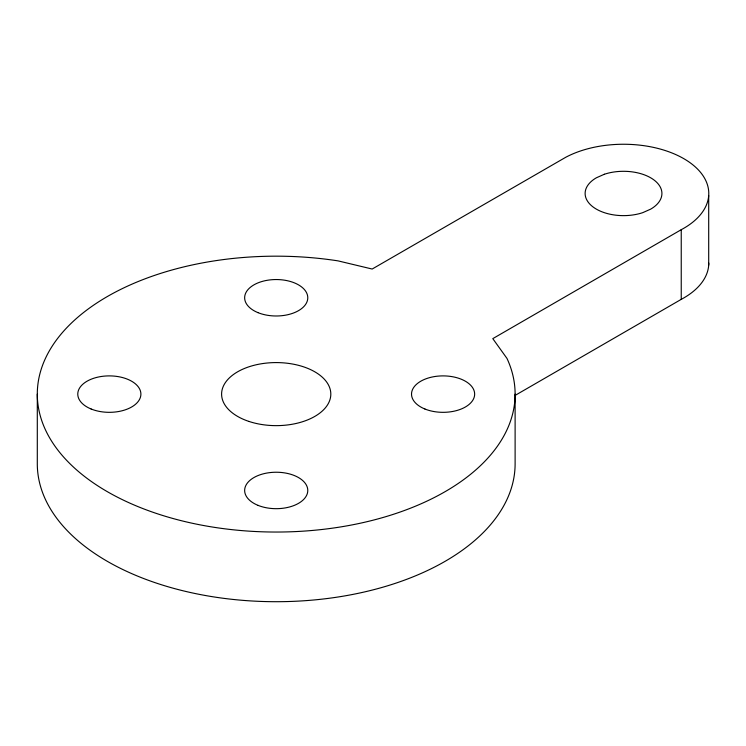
<?xml version="1.0" encoding="UTF-8"?>
<svg xmlns="http://www.w3.org/2000/svg" width="746" height="746" viewBox="0 0 746 746"><rect width="100%" height="100%" fill="white"/><g stroke="black" fill="none" stroke-linecap="round" stroke-linejoin="round"><path stroke-width="1.12" d="M681.238 229.693L492.789 338.637L506.972 358.406A238.906 137.935 0 0 1 297.029 531.516A238.906 137.935 0 0 1 38.205 382.092A238.906 137.935 0 0 1 338.041 260.876L372.17 269.036L565.804 157.247A85.249 49.217 0 0 1 686.264 160.148A85.249 49.217 0 0 1 681.238 229.693L681.238 299.36L514.964 395.492M708.7 195.517L708.7 265.184M515.113 394.112L515.113 463.779A238.906 137.935 0 0 1 276.207 601.705A238.906 137.935 0 0 1 37.3 463.779L37.3 394.112M708.775 263.049A85.249 49.217 0 0 1 681.238 299.36M604.325 174.266L596.371 177.79A38.4 22.166 0 0 0 593.061 206.959A38.4 22.166 0 0 0 642.726 212.666L650.671 209.141A38.4 22.166 0 0 0 653.981 179.972A38.4 22.166 0 0 0 604.325 174.266M424.894 409.004A31.574 18.23 0 0 0 474.521 395.753A31.574 18.23 0 0 0 429.836 377.569A31.574 18.23 0 0 0 424.894 409.004M258.013 312.658A31.574 18.23 0 0 0 307.65 299.416A31.574 18.23 0 0 0 262.956 281.223A31.574 18.23 0 0 0 258.013 312.658M248.903 421.415A54.607 31.528 0 0 0 330.814 394.112A54.607 31.528 0 0 0 248.903 366.808A54.607 31.528 0 0 0 248.903 421.415M258.013 505.35A31.574 18.23 0 0 0 307.65 492.099A31.574 18.23 0 0 0 262.956 473.915A31.574 18.23 0 0 0 258.013 505.35M91.143 409.004A31.574 18.23 0 0 0 140.77 395.753A31.574 18.23 0 0 0 96.085 377.569A31.574 18.23 0 0 0 91.143 409.004"/></g></svg>
